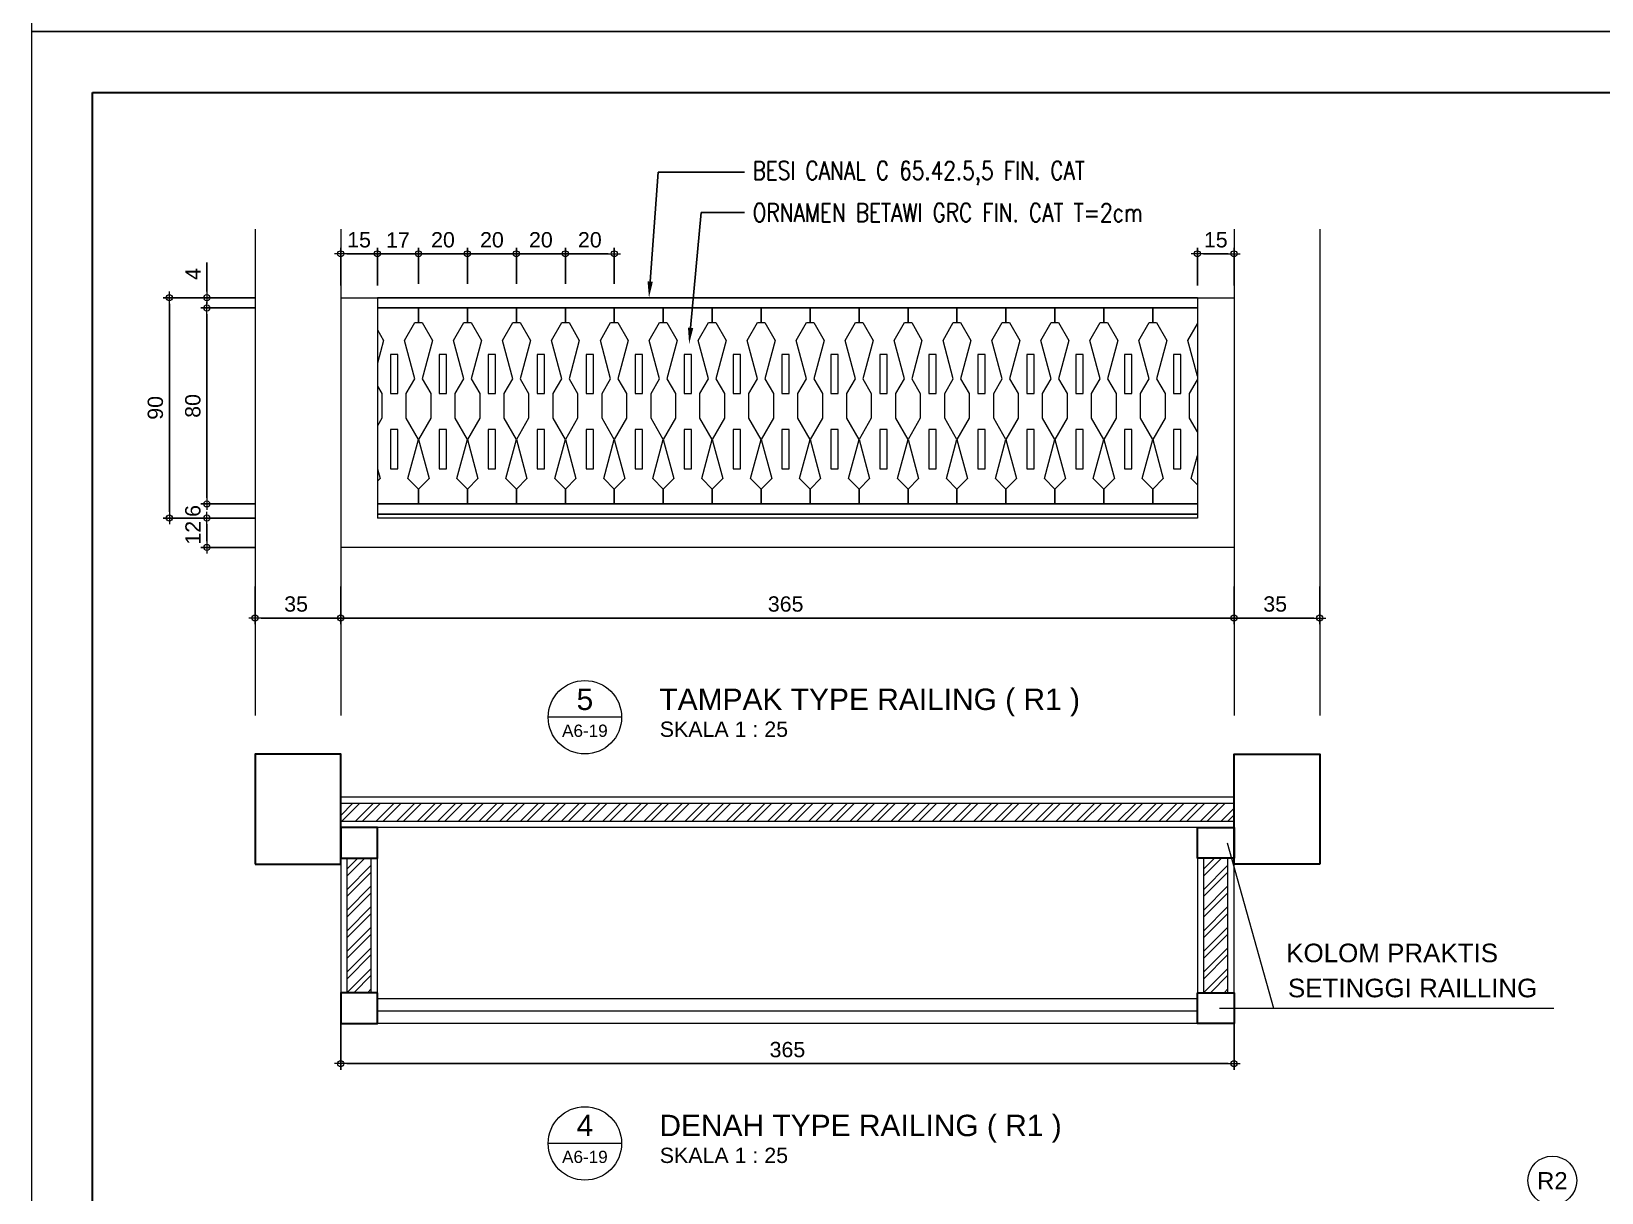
# Model space of a CAD drawing. Header units: millimetres. Extents: x -11 to 1625, y -267 to 180.
# Drawn here: x 911.21 to 936.87, y -230.97 to -212 of the extents above; entities that cross this region are included whole.
import ezdxf
from ezdxf import colors
from ezdxf.entities.mleader import LeaderData, LeaderLine
from ezdxf.enums import TextEntityAlignment as Align
from ezdxf.math import Vec2, Vec3

# ---------------------------------------------------------------- set-up
doc = ezdxf.new("R2010")
doc.units = ezdxf.units.MM
for name, color, linetype, lineweight in [('ars', 11, 'Continuous', 5), ('ARS DIN', 31, 'Continuous', 5), ('dinding', 5, 'Continuous', 15), ('GRS KOP', 1, 'Continuous', 35), ('KOLOM', 1, 'Continuous', 30), ('kop', 7, 'Continuous', 20), ('lan', 7, 'Continuous', 15), ('not', 7, 'Continuous', 20), ('PARTISI', 190, 'Continuous', 9), ('tem', 5, 'Continuous', 20), ('TEXT KETERANGAN', 7, 'Continuous', 9), ('u', 6, 'Continuous', 20)]:
    doc.layers.add(name, color=color, linetype=linetype, lineweight=lineweight)
doc.layers.add('BESI', color=10, linetype='Continuous')
doc.styles.add('ATTR', font='romans.shx', dxfattribs={"width": 0.8, "height": 1.735066})
doc.styles.add('BARU', font='complex.shx')
doc.styles.add('S', font='SIMPLEX', dxfattribs={"width": 1.1})
doc.styles.get("Standard").update_dxf_attribs({"font": 'ARIALUNI.TTF'})
doc.dimstyles.new('SK-25', dxfattribs={"dimtxt": 0.25, "dimasz": 0.1, "dimexe": 0.1, "dimexo": 0, "dimgap": 0.1, "dimtad": 1, "dimdec": 0, "dimlfac": 25, "dimzin": 12, "dimdsep": 46, "dimtxsty": 'Standard', "dimblk": 'BULAT', "dimcen": 0.1, "dimclrd": 256, "dimadec": 0, "dimazin": 3, "dimtfac": 1, "dimtdec": 0, "dimtofl": 0, "dimtmove": 0, "dimatfit": 3, "dimldrblk": 'BULAT', "dimfxl": 0, "dimtolj": 1, "dimtzin": 0, "dimarcsym": 0})

# ---------------------------------------------------------------- blocks, each defined once
blk = doc.blocks.new('kop')
at = {"layer": 'GRS KOP'}
blk.add_lwpolyline([(1, 54), (83, 54), (83, 1), (1, 1)], close=True, dxfattribs=at)
at = {"layer": 'kop', "color": 7}
for p, q in [((84, 55), (0, 55)), ((0, 55), (0, 0)), ((0, 0), (84, 0))]:
    blk.add_line(p, q, dxfattribs=at)
at = {"layer": 'kop', "style": 'BARU', "flags": 4}
for p, height in [((73.8, 5.4), 0.35), ((80.303, 5.382), 0.25), ((73.8, 4.9), 0.35), ((80.303, 4.882), 0.25), ((73.8, 4.4), 0.35), ((80.303, 4.382), 0.25)]:
    blk.add_attdef('-', p, '', height=height, dxfattribs=at)
at = {"layer": 'kop', "flags": 4}
for tag, p in [('AR-00', (78.057, 2.648)), ('00', (81.238, 2.647))]:
    blk.add_attdef(tag, text='', height=0.35, dxfattribs=at).set_placement(p, align=Align.MIDDLE)
blk = doc.blocks.new('NAV')
blk.add_circle((0, -0.4), 0.4)
at = {"style": 'S', "width": 0.75, "flags": 4}
blk.add_attdef('AV', text='', height=0.3, dxfattribs=at).set_placement((0, -0.4), align=Align.MIDDLE)
blk = doc.blocks.new('Ndtpd')
blk.add_line((0.747, 0), (-0.747, 0))
blk.add_circle((0, 0), 0.747)
at = {"flags": 4}
for tag, height, p in [('NO', 0.5, (0, 0.148)), ('NOLBR', 0.3, (0, -0.398))]:
    blk.add_attdef(tag, text='', height=height, dxfattribs=at).set_placement(p, align=Align.CENTER)
for tag, p, height in [('NDTPD', (1.516, 0.148), 0.5), ('SKALA', (1.523, -0.398), 0.3)]:
    blk.add_attdef(tag, p, '', height=height, dxfattribs=at)
blk = doc.blocks.new('BULAT')
for p, q in [((-1, 0), (1, 0)), ((0, -1), (0, 1))]:
    blk.add_line(p, q)
blk.add_circle((0, 0), 0.5)
blk = doc.blocks.new('*D3097')
at = {"layer": 'Defpoints', "color": 0, "ltscale": 0.15}
for p in [(916.269, -221.069), (930.869, -221.069), (930.869, -221.585)]:
    blk.add_point(p, dxfattribs=at)
at = {"layer": 'u', "color": 0, "lineweight": -2, "ltscale": 0.15}
for p, q in [((916.269, -221.069), (916.269, -221.685)), ((930.869, -221.069), (930.869, -221.685))]:
    blk.add_line(p, q, dxfattribs=at)
at = {"layer": 'u', "lineweight": -2, "ltscale": 0.15}
blk.add_line((916.369, -221.585), (930.769, -221.585), dxfattribs=at)
at = {"layer": 'u', "lineweight": -2, "ltscale": 0.15, "xscale": 0.1, "yscale": 0.1, "zscale": 0.1, "rotation": 180}
blk.add_blockref('BULAT', (916.269, -221.585), dxfattribs=at)
at = {"layer": 'u', "lineweight": -2, "ltscale": 0.15, "xscale": 0.1, "yscale": 0.1, "zscale": 0.1}
blk.add_blockref('BULAT', (930.869, -221.585), dxfattribs=at)
at = {"layer": 'u', "color": 0, "ltscale": 0.15, "insert": (923.54, -221.357), "char_height": 0.25, "attachment_point": 5}
blk.add_mtext('\\A1;365', dxfattribs=at)
blk = doc.blocks.new('*D3098')
at = {"layer": 'Defpoints', "color": 0, "ltscale": 0.15}
for p in [(930.869, -221.069), (932.269, -221.069), (930.869, -221.585)]:
    blk.add_point(p, dxfattribs=at)
at = {"layer": 'u', "color": 0, "lineweight": -2, "ltscale": 0.15}
for p, q in [((930.869, -221.069), (930.869, -221.685)), ((932.269, -221.069), (932.269, -221.685))]:
    blk.add_line(p, q, dxfattribs=at)
at = {"layer": 'u', "lineweight": -2, "ltscale": 0.15}
blk.add_line((932.169, -221.585), (930.969, -221.585), dxfattribs=at)
at = {"layer": 'u', "lineweight": -2, "ltscale": 0.15, "xscale": 0.1, "yscale": 0.1, "zscale": 0.1, "rotation": 180}
blk.add_blockref('BULAT', (930.869, -221.585), dxfattribs=at)
at = {"layer": 'u', "lineweight": -2, "ltscale": 0.15, "xscale": 0.1, "yscale": 0.1, "zscale": 0.1}
blk.add_blockref('BULAT', (932.269, -221.585), dxfattribs=at)
at = {"layer": 'u', "color": 0, "ltscale": 0.15, "insert": (931.54, -221.357), "char_height": 0.25, "attachment_point": 5}
blk.add_mtext('\\A1;35', dxfattribs=at)
blk = doc.blocks.new('*D3099')
at = {"layer": 'Defpoints', "color": 0, "ltscale": 0.15}
for p in [(914.869, -221.069), (916.269, -221.069), (914.869, -221.585)]:
    blk.add_point(p, dxfattribs=at)
at = {"layer": 'u', "color": 0, "lineweight": -2, "ltscale": 0.15}
for p, q in [((914.869, -221.069), (914.869, -221.685)), ((916.269, -221.069), (916.269, -221.685))]:
    blk.add_line(p, q, dxfattribs=at)
at = {"layer": 'u', "lineweight": -2, "ltscale": 0.15}
blk.add_line((916.169, -221.585), (914.969, -221.585), dxfattribs=at)
at = {"layer": 'u', "lineweight": -2, "ltscale": 0.15, "xscale": 0.1, "yscale": 0.1, "zscale": 0.1, "rotation": 180}
blk.add_blockref('BULAT', (914.869, -221.585), dxfattribs=at)
at = {"layer": 'u', "lineweight": -2, "ltscale": 0.15, "xscale": 0.1, "yscale": 0.1, "zscale": 0.1}
blk.add_blockref('BULAT', (916.269, -221.585), dxfattribs=at)
at = {"layer": 'u', "color": 0, "ltscale": 0.15, "insert": (915.54, -221.357), "char_height": 0.25, "attachment_point": 5}
blk.add_mtext('\\A1;35', dxfattribs=at)
blk = doc.blocks.new('*D3100')
at = {"layer": 'Defpoints', "color": 0, "ltscale": 0.15}
for p in [(930.269, -215.634), (930.269, -216.151), (930.869, -216.151)]:
    blk.add_point(p, dxfattribs=at)
at = {"layer": 'u', "color": 0, "lineweight": -2, "ltscale": 0.15}
for p, q in [((930.269, -216.151), (930.269, -215.534)), ((930.869, -216.151), (930.869, -215.534))]:
    blk.add_line(p, q, dxfattribs=at)
at = {"layer": 'u', "lineweight": -2, "ltscale": 0.15}
blk.add_line((930.769, -215.634), (930.369, -215.634), dxfattribs=at)
at = {"layer": 'u', "lineweight": -2, "ltscale": 0.15, "xscale": 0.1, "yscale": 0.1, "zscale": 0.1, "rotation": 180}
blk.add_blockref('BULAT', (930.269, -215.634), dxfattribs=at)
at = {"layer": 'u', "lineweight": -2, "ltscale": 0.15, "xscale": 0.1, "yscale": 0.1, "zscale": 0.1}
blk.add_blockref('BULAT', (930.869, -215.634), dxfattribs=at)
at = {"layer": 'u', "color": 0, "ltscale": 0.15, "insert": (930.569, -215.406), "char_height": 0.25, "attachment_point": 5}
blk.add_mtext('\\A1;15', dxfattribs=at)
blk = doc.blocks.new('*D3101')
at = {"layer": 'Defpoints', "color": 0, "ltscale": 0.15}
for p in [(916.269, -215.634), (916.269, -216.151), (916.869, -216.151)]:
    blk.add_point(p, dxfattribs=at)
at = {"layer": 'u', "color": 0, "lineweight": -2, "ltscale": 0.15}
for p, q in [((916.269, -216.151), (916.269, -215.534)), ((916.869, -216.151), (916.869, -215.534))]:
    blk.add_line(p, q, dxfattribs=at)
at = {"layer": 'u', "lineweight": -2, "ltscale": 0.15}
blk.add_line((916.769, -215.634), (916.369, -215.634), dxfattribs=at)
at = {"layer": 'u', "lineweight": -2, "ltscale": 0.15, "xscale": 0.1, "yscale": 0.1, "zscale": 0.1, "rotation": 180}
blk.add_blockref('BULAT', (916.269, -215.634), dxfattribs=at)
at = {"layer": 'u', "lineweight": -2, "ltscale": 0.15, "xscale": 0.1, "yscale": 0.1, "zscale": 0.1}
blk.add_blockref('BULAT', (916.869, -215.634), dxfattribs=at)
at = {"layer": 'u', "color": 0, "ltscale": 0.15, "insert": (916.569, -215.406), "char_height": 0.25, "attachment_point": 5}
blk.add_mtext('\\A1;15', dxfattribs=at)
blk = doc.blocks.new('*D3104')
at = {"layer": 'Defpoints', "color": 0, "ltscale": 0.15}
for p in [(917.54, -215.634), (916.869, -216.126), (917.54, -216.126)]:
    blk.add_point(p, dxfattribs=at)
at = {"layer": 'u', "color": 0, "lineweight": -2, "ltscale": 0.15}
for p, q in [((916.869, -216.126), (916.869, -215.534)), ((917.54, -216.126), (917.54, -215.534))]:
    blk.add_line(p, q, dxfattribs=at)
at = {"layer": 'u', "lineweight": -2, "ltscale": 0.15}
blk.add_line((916.969, -215.634), (917.44, -215.634), dxfattribs=at)
at = {"layer": 'u', "lineweight": -2, "ltscale": 0.15, "xscale": 0.1, "yscale": 0.1, "zscale": 0.1, "rotation": 180}
blk.add_blockref('BULAT', (916.869, -215.634), dxfattribs=at)
at = {"layer": 'u', "lineweight": -2, "ltscale": 0.15, "xscale": 0.1, "yscale": 0.1, "zscale": 0.1}
blk.add_blockref('BULAT', (917.54, -215.634), dxfattribs=at)
at = {"layer": 'u', "color": 0, "ltscale": 0.15, "insert": (917.204, -215.408), "char_height": 0.25, "attachment_point": 5}
blk.add_mtext('\\A1;17', dxfattribs=at)
blk = doc.blocks.new('*D3079')
at = {"layer": 'Defpoints', "color": 0, "ltscale": 0.15}
for p in [(914.869, -216.519), (914.081, -219.719), (914.869, -219.719)]:
    blk.add_point(p, dxfattribs=at)
at = {"layer": 'u', "color": 0, "lineweight": -2, "ltscale": 0.15}
for p, q in [((914.869, -216.519), (913.981, -216.519)), ((914.869, -219.719), (913.981, -219.719))]:
    blk.add_line(p, q, dxfattribs=at)
at = {"layer": 'u', "lineweight": -2, "ltscale": 0.15}
blk.add_line((914.081, -216.619), (914.081, -219.619), dxfattribs=at)
at = {"layer": 'u', "lineweight": -2, "ltscale": 0.15, "xscale": 0.1, "yscale": 0.1, "zscale": 0.1}
for p, rotation in [((914.081, -216.519), 90), ((914.081, -219.719), 270)]:
    blk.add_blockref('BULAT', p, dxfattribs=dict(at, rotation=rotation))
at = {"layer": 'u', "color": 0, "ltscale": 0.15, "insert": (913.853, -218.119), "char_height": 0.25, "attachment_point": 5, "rotation": 90}
blk.add_mtext('\\A1;80', dxfattribs=at)
blk = doc.blocks.new('*D3080')
at = {"layer": 'Defpoints', "color": 0, "ltscale": 0.15}
for p in [(914.869, -219.951), (914.081, -220.431), (914.869, -220.431)]:
    blk.add_point(p, dxfattribs=at)
at = {"layer": 'u', "color": 0, "lineweight": -2, "ltscale": 0.15}
for p, q in [((914.869, -219.951), (913.981, -219.951)), ((914.869, -220.431), (913.981, -220.431))]:
    blk.add_line(p, q, dxfattribs=at)
at = {"layer": 'u', "lineweight": -2, "ltscale": 0.15}
blk.add_line((914.081, -220.051), (914.081, -220.331), dxfattribs=at)
at = {"layer": 'u', "lineweight": -2, "ltscale": 0.15, "xscale": 0.1, "yscale": 0.1, "zscale": 0.1}
for p, rotation in [((914.081, -219.951), 90), ((914.081, -220.431), 270)]:
    blk.add_blockref('BULAT', p, dxfattribs=dict(at, rotation=rotation))
at = {"layer": 'u', "color": 0, "ltscale": 0.15, "insert": (913.855, -220.191), "char_height": 0.25, "attachment_point": 5, "rotation": 90}
blk.add_mtext('\\A1;12', dxfattribs=at)
blk = doc.blocks.new('*D3081')
at = {"layer": 'Defpoints', "color": 0, "ltscale": 0.15}
for p in [(914.081, -216.351), (914.869, -216.351), (914.869, -216.519)]:
    blk.add_point(p, dxfattribs=at)
at = {"layer": 'u', "lineweight": -2, "ltscale": 0.15}
for p, q in [((914.081, -216.251), (914.081, -215.778)), ((914.081, -216.619), (914.081, -216.719))]:
    blk.add_line(p, q, dxfattribs=at)
at = {"layer": 'u', "color": 0, "lineweight": -2, "ltscale": 0.15}
for p, q in [((914.869, -216.351), (913.981, -216.351)), ((914.869, -216.519), (913.981, -216.519))]:
    blk.add_line(p, q, dxfattribs=at)
at = {"layer": 'u', "lineweight": -2, "ltscale": 0.15, "xscale": 0.1, "yscale": 0.1, "zscale": 0.1}
for p, rotation in [((914.081, -216.351), 270), ((914.081, -216.519), 90)]:
    blk.add_blockref('BULAT', p, dxfattribs=dict(at, rotation=rotation))
at = {"layer": 'u', "color": 0, "ltscale": 0.15, "insert": (913.856, -215.964), "char_height": 0.25, "attachment_point": 5, "rotation": 90}
blk.add_mtext('\\A1;4', dxfattribs=at)
blk = doc.blocks.new('*D3082')
at = {"layer": 'Defpoints', "color": 0, "ltscale": 0.15}
for p in [(913.469, -216.351), (914.869, -216.351), (914.869, -219.951)]:
    blk.add_point(p, dxfattribs=at)
at = {"layer": 'u', "color": 0, "lineweight": -2, "ltscale": 0.15}
for p, q in [((914.869, -216.351), (913.369, -216.351)), ((914.869, -219.951), (913.369, -219.951))]:
    blk.add_line(p, q, dxfattribs=at)
at = {"layer": 'u', "lineweight": -2, "ltscale": 0.15}
blk.add_line((913.469, -219.851), (913.469, -216.451), dxfattribs=at)
at = {"layer": 'u', "lineweight": -2, "ltscale": 0.15, "xscale": 0.1, "yscale": 0.1, "zscale": 0.1}
for p, rotation in [((913.469, -216.351), 90), ((913.469, -219.951), 270)]:
    blk.add_blockref('BULAT', p, dxfattribs=dict(at, rotation=rotation))
at = {"layer": 'u', "color": 0, "ltscale": 0.15, "insert": (913.241, -218.151), "char_height": 0.25, "attachment_point": 5, "rotation": 90}
blk.add_mtext('\\A1;90', dxfattribs=at)
blk = doc.blocks.new('*D3164')
at = {"layer": 'Defpoints', "color": 0, "ltscale": 0.15}
for p in [(916.269, -228.209), (930.869, -228.209), (930.869, -228.864)]:
    blk.add_point(p, dxfattribs=at)
at = {"layer": 'u', "color": 0, "lineweight": -2, "ltscale": 0.15}
for p, q in [((916.269, -228.209), (916.269, -228.964)), ((930.869, -228.209), (930.869, -228.964))]:
    blk.add_line(p, q, dxfattribs=at)
at = {"layer": 'u', "lineweight": -2, "ltscale": 0.15}
blk.add_line((916.369, -228.864), (930.769, -228.864), dxfattribs=at)
at = {"layer": 'u', "lineweight": -2, "ltscale": 0.15, "xscale": 0.1, "yscale": 0.1, "zscale": 0.1, "rotation": 180}
blk.add_blockref('BULAT', (916.269, -228.864), dxfattribs=at)
at = {"layer": 'u', "lineweight": -2, "ltscale": 0.15, "xscale": 0.1, "yscale": 0.1, "zscale": 0.1}
blk.add_blockref('BULAT', (930.869, -228.864), dxfattribs=at)
at = {"layer": 'u', "color": 0, "ltscale": 0.15, "insert": (923.569, -228.637), "char_height": 0.25, "attachment_point": 5}
blk.add_mtext('\\A1;365', dxfattribs=at)
blk = doc.blocks.new('*D3303')
at = {"layer": 'Defpoints', "color": 0, "ltscale": 0.15}
for p in [(917.54, -215.634), (917.54, -216.126), (918.34, -216.126)]:
    blk.add_point(p, dxfattribs=at)
at = {"layer": 'u', "color": 0, "lineweight": -2, "ltscale": 0.15}
for p, q in [((917.54, -216.126), (917.54, -215.534)), ((918.34, -216.126), (918.34, -215.534))]:
    blk.add_line(p, q, dxfattribs=at)
at = {"layer": 'u', "lineweight": -2, "ltscale": 0.15}
blk.add_line((918.24, -215.634), (917.64, -215.634), dxfattribs=at)
at = {"layer": 'u', "lineweight": -2, "ltscale": 0.15, "xscale": 0.1, "yscale": 0.1, "zscale": 0.1, "rotation": 180}
blk.add_blockref('BULAT', (917.54, -215.634), dxfattribs=at)
at = {"layer": 'u', "lineweight": -2, "ltscale": 0.15, "xscale": 0.1, "yscale": 0.1, "zscale": 0.1}
blk.add_blockref('BULAT', (918.34, -215.634), dxfattribs=at)
at = {"layer": 'u', "color": 0, "ltscale": 0.15, "insert": (917.94, -215.406), "char_height": 0.25, "attachment_point": 5}
blk.add_mtext('\\A1;20', dxfattribs=at)
blk = doc.blocks.new('*D3304')
at = {"layer": 'Defpoints', "color": 0, "ltscale": 0.15}
for p in [(919.14, -215.634), (918.34, -216.126), (919.14, -216.126)]:
    blk.add_point(p, dxfattribs=at)
at = {"layer": 'u', "color": 0, "lineweight": -2, "ltscale": 0.15}
for p, q in [((918.34, -216.126), (918.34, -215.534)), ((919.14, -216.126), (919.14, -215.534))]:
    blk.add_line(p, q, dxfattribs=at)
at = {"layer": 'u', "lineweight": -2, "ltscale": 0.15}
blk.add_line((918.44, -215.634), (919.04, -215.634), dxfattribs=at)
at = {"layer": 'u', "lineweight": -2, "ltscale": 0.15, "xscale": 0.1, "yscale": 0.1, "zscale": 0.1, "rotation": 180}
blk.add_blockref('BULAT', (918.34, -215.634), dxfattribs=at)
at = {"layer": 'u', "lineweight": -2, "ltscale": 0.15, "xscale": 0.1, "yscale": 0.1, "zscale": 0.1}
blk.add_blockref('BULAT', (919.14, -215.634), dxfattribs=at)
at = {"layer": 'u', "color": 0, "ltscale": 0.15, "insert": (918.74, -215.406), "char_height": 0.25, "attachment_point": 5}
blk.add_mtext('\\A1;20', dxfattribs=at)
blk = doc.blocks.new('*D3305')
at = {"layer": 'Defpoints', "color": 0, "ltscale": 0.15}
for p in [(920.74, -215.634), (919.94, -216.126), (920.74, -216.126)]:
    blk.add_point(p, dxfattribs=at)
at = {"layer": 'u', "color": 0, "lineweight": -2, "ltscale": 0.15}
for p, q in [((919.94, -216.126), (919.94, -215.534)), ((920.74, -216.126), (920.74, -215.534))]:
    blk.add_line(p, q, dxfattribs=at)
at = {"layer": 'u', "lineweight": -2, "ltscale": 0.15}
blk.add_line((920.04, -215.634), (920.64, -215.634), dxfattribs=at)
at = {"layer": 'u', "lineweight": -2, "ltscale": 0.15, "xscale": 0.1, "yscale": 0.1, "zscale": 0.1, "rotation": 180}
blk.add_blockref('BULAT', (919.94, -215.634), dxfattribs=at)
at = {"layer": 'u', "lineweight": -2, "ltscale": 0.15, "xscale": 0.1, "yscale": 0.1, "zscale": 0.1}
blk.add_blockref('BULAT', (920.74, -215.634), dxfattribs=at)
at = {"layer": 'u', "color": 0, "ltscale": 0.15, "insert": (920.34, -215.406), "char_height": 0.25, "attachment_point": 5}
blk.add_mtext('\\A1;20', dxfattribs=at)
blk = doc.blocks.new('*D3306')
at = {"layer": 'Defpoints', "color": 0, "ltscale": 0.15}
for p in [(919.14, -215.634), (919.14, -216.126), (919.94, -216.126)]:
    blk.add_point(p, dxfattribs=at)
at = {"layer": 'u', "color": 0, "lineweight": -2, "ltscale": 0.15}
for p, q in [((919.14, -216.126), (919.14, -215.534)), ((919.94, -216.126), (919.94, -215.534))]:
    blk.add_line(p, q, dxfattribs=at)
at = {"layer": 'u', "lineweight": -2, "ltscale": 0.15}
blk.add_line((919.84, -215.634), (919.24, -215.634), dxfattribs=at)
at = {"layer": 'u', "lineweight": -2, "ltscale": 0.15, "xscale": 0.1, "yscale": 0.1, "zscale": 0.1, "rotation": 180}
blk.add_blockref('BULAT', (919.14, -215.634), dxfattribs=at)
at = {"layer": 'u', "lineweight": -2, "ltscale": 0.15, "xscale": 0.1, "yscale": 0.1, "zscale": 0.1}
blk.add_blockref('BULAT', (919.94, -215.634), dxfattribs=at)
at = {"layer": 'u', "color": 0, "ltscale": 0.15, "insert": (919.54, -215.406), "char_height": 0.25, "attachment_point": 5}
blk.add_mtext('\\A1;20', dxfattribs=at)
blk = doc.blocks.new('*D3307')
at = {"layer": 'Defpoints', "color": 0, "ltscale": 0.15}
for p in [(914.496, -219.719), (914.081, -219.951), (914.496, -219.951)]:
    blk.add_point(p, dxfattribs=at)
at = {"layer": 'u', "lineweight": -2, "ltscale": 0.15}
for p, q in [((914.081, -219.619), (914.081, -219.519)), ((914.081, -220.051), (914.081, -220.151))]:
    blk.add_line(p, q, dxfattribs=at)
at = {"layer": 'u', "color": 0, "lineweight": -2, "ltscale": 0.15}
for p, q in [((914.496, -219.719), (913.981, -219.719)), ((914.496, -219.951), (913.981, -219.951))]:
    blk.add_line(p, q, dxfattribs=at)
at = {"layer": 'u', "lineweight": -2, "ltscale": 0.15, "xscale": 0.1, "yscale": 0.1, "zscale": 0.1}
for p, rotation in [((914.081, -219.719), 270), ((914.081, -219.951), 90)]:
    blk.add_blockref('BULAT', p, dxfattribs=dict(at, rotation=rotation))
at = {"layer": 'u', "color": 0, "ltscale": 0.15, "insert": (913.853, -219.835), "char_height": 0.25, "attachment_point": 5, "rotation": 90}
blk.add_mtext('\\A1;6', dxfattribs=at)

msp = doc.modelspace()

# ---------------------------------------------------------------- hatches: boundary and pattern name
at = {"layer": 'ars'}
h = msp.add_hatch(dxfattribs=at)
h.set_pattern_fill('ANSI32', color=256, scale=0.025, style=0)
h.set_pattern_definition([(45, (916.16882, -224.90861), (-0.1683798, 0.1683798), []), (45, (916.28107, -224.90861), (-0.1683798, 0.1683798), [])])
h.paths.add_polyline_path([(916.2688208, -224.6086135), (930.8688208, -224.6086135), (930.8688208, -224.9086135), (916.2688208, -224.9086135)])
h = msp.add_hatch(dxfattribs=at)
h.set_pattern_fill('ANSI32', color=256, scale=0.025, style=0)
h.set_pattern_definition([(45, (916.36882, -227.70861), (-0.16838, 0.16838), []), (45, (916.48107, -227.70861), (-0.16838, 0.16838), [])])
h.paths.add_polyline_path([(916.7688208, -225.5086135), (916.3688208, -225.5086135), (916.3688208, -227.7086135), (916.7688208, -227.7086135)])
h = msp.add_hatch(dxfattribs=at)
h.set_pattern_fill('ANSI32', color=256, scale=0.025, style=0)
h.set_pattern_definition([(45, (930.36882, -227.70861), (-0.16838, 0.16838), []), (45, (930.48107, -227.70861), (-0.16838, 0.16838), [])])
h.paths.add_polyline_path([(930.7688208, -225.5086135), (930.3688208, -225.5086135), (930.3688208, -227.7086135), (930.7688208, -227.7086135)])

# ---------------------------------------------------------------- linework, layer by layer
for points in [[(916.8688208, -219.7185748), (917.5398857, -219.7185748), (917.5398857, -219.4785748), (917.367954, -219.3066431), (917.5398857, -218.664985), (917.3398857, -218.3185748), (917.3398857, -217.9185748), (917.4798857, -217.6760877), (917.3119692, -217.0494148), (917.4798857, -216.7585748), (917.5398857, -216.7585748), (917.5398857, -216.5185748), (916.8688208, -216.5185748)], [(930.2688208, -216.5185748), (929.5398857, -216.5185748), (929.5398857, -216.7585748), (929.5998857, -216.7585748), (929.7678023, -217.0494148), (929.5998857, -217.6760877), (929.7398857, -217.9185748), (929.7398857, -218.3185748), (929.5398857, -218.664985), (929.7118175, -219.3066431), (929.5398857, -219.4785748), (929.5398857, -219.7185748), (930.2688208, -219.7185748)], [(930.2688208, -217.6347927), (930.1119692, -217.0494148), (930.2688208, -216.7777399)], [(916.8688208, -216.8779738), (916.9678023, -217.0494148), (916.8688208, -217.4188186)], [(916.8688208, -217.7954867), (916.9398857, -217.9185748), (916.9398857, -218.3185748), (916.8688208, -218.4416629)], [(930.2688208, -218.5418969), (930.1398857, -218.3185748), (930.1398857, -217.9185748), (930.2688208, -217.6952528)], [(930.2688208, -219.4075099), (930.167954, -219.3066431), (930.2688208, -218.930203)], [(916.8688208, -219.1461771), (916.9118175, -219.3066431), (916.8688208, -219.3496398)], [(930.2688208, -227.8086135), (916.8688208, -227.8086135)], [(930.2688208, -228.0086135), (916.8688208, -228.0086135)]]:
    msp.add_lwpolyline(points, dxfattribs=at)
for points in [[(918.3398857, -216.5185748), (917.5398857, -216.5185748), (917.5398857, -216.7585748), (917.5998857, -216.7585748), (917.7678023, -217.0494148), (917.5998857, -217.6760877), (917.7398857, -217.9185748), (917.7398857, -218.3185748), (917.5398857, -218.664985), (917.7118175, -219.3066431), (917.5398857, -219.4785748), (917.5398857, -219.7185748), (918.3398857, -219.7185748), (918.3398857, -219.4785748), (918.167954, -219.3066431), (918.3398857, -218.664985), (918.1398857, -218.3185748), (918.1398857, -217.9185748), (918.2798857, -217.6760877), (918.1119692, -217.0494148), (918.2798857, -216.7585748), (918.3398857, -216.7585748)], [(919.1398857, -216.5185748), (918.3398857, -216.5185748), (918.3398857, -216.7585748), (918.3998857, -216.7585748), (918.5678023, -217.0494148), (918.3998857, -217.6760877), (918.5398857, -217.9185748), (918.5398857, -218.3185748), (918.3398857, -218.664985), (918.5118175, -219.3066431), (918.3398857, -219.4785748), (918.3398857, -219.7185748), (919.1398857, -219.7185748), (919.1398857, -219.4785748), (918.967954, -219.3066431), (919.1398857, -218.664985), (918.9398857, -218.3185748), (918.9398857, -217.9185748), (919.0798857, -217.6760877), (918.9119692, -217.0494148), (919.0798857, -216.7585748), (919.1398857, -216.7585748)], [(919.9398857, -216.5185748), (919.1398857, -216.5185748), (919.1398857, -216.7585748), (919.1998857, -216.7585748), (919.3678023, -217.0494148), (919.1998857, -217.6760877), (919.3398857, -217.9185748), (919.3398857, -218.3185748), (919.1398857, -218.664985), (919.3118175, -219.3066431), (919.1398857, -219.4785748), (919.1398857, -219.7185748), (919.9398857, -219.7185748), (919.9398857, -219.4785748), (919.767954, -219.3066431), (919.9398857, -218.664985), (919.7398857, -218.3185748), (919.7398857, -217.9185748), (919.8798857, -217.6760877), (919.7119692, -217.0494148), (919.8798857, -216.7585748), (919.9398857, -216.7585748)], [(920.7398857, -216.5185748), (919.9398857, -216.5185748), (919.9398857, -216.7585748), (919.9998857, -216.7585748), (920.1678023, -217.0494148), (919.9998857, -217.6760877), (920.1398857, -217.9185748), (920.1398857, -218.3185748), (919.9398857, -218.664985), (920.1118175, -219.3066431), (919.9398857, -219.4785748), (919.9398857, -219.7185748), (920.7398857, -219.7185748), (920.7398857, -219.4785748), (920.567954, -219.3066431), (920.7398857, -218.664985), (920.5398857, -218.3185748), (920.5398857, -217.9185748), (920.6798857, -217.6760877), (920.5119692, -217.0494148), (920.6798857, -216.7585748), (920.7398857, -216.7585748)], [(921.5398857, -216.5185748), (920.7398857, -216.5185748), (920.7398857, -216.7585748), (920.7998857, -216.7585748), (920.9678023, -217.0494148), (920.7998857, -217.6760877), (920.9398857, -217.9185748), (920.9398857, -218.3185748), (920.7398857, -218.664985), (920.9118175, -219.3066431), (920.7398857, -219.4785748), (920.7398857, -219.7185748), (921.5398857, -219.7185748), (921.5398857, -219.4785748), (921.367954, -219.3066431), (921.5398857, -218.664985), (921.3398857, -218.3185748), (921.3398857, -217.9185748), (921.4798857, -217.6760877), (921.3119692, -217.0494148), (921.4798857, -216.7585748), (921.5398857, -216.7585748)], [(922.3398857, -216.5185748), (921.5398857, -216.5185748), (921.5398857, -216.7585748), (921.5998857, -216.7585748), (921.7678023, -217.0494148), (921.5998857, -217.6760877), (921.7398857, -217.9185748), (921.7398857, -218.3185748), (921.5398857, -218.664985), (921.7118175, -219.3066431), (921.5398857, -219.4785748), (921.5398857, -219.7185748), (922.3398857, -219.7185748), (922.3398857, -219.4785748), (922.167954, -219.3066431), (922.3398857, -218.664985), (922.1398857, -218.3185748), (922.1398857, -217.9185748), (922.2798857, -217.6760877), (922.1119692, -217.0494148), (922.2798857, -216.7585748), (922.3398857, -216.7585748)], [(923.1398857, -216.5185748), (922.3398857, -216.5185748), (922.3398857, -216.7585748), (922.3998857, -216.7585748), (922.5678023, -217.0494148), (922.3998857, -217.6760877), (922.5398857, -217.9185748), (922.5398857, -218.3185748), (922.3398857, -218.664985), (922.5118175, -219.3066431), (922.3398857, -219.4785748), (922.3398857, -219.7185748), (923.1398857, -219.7185748), (923.1398857, -219.4785748), (922.967954, -219.3066431), (923.1398857, -218.664985), (922.9398857, -218.3185748), (922.9398857, -217.9185748), (923.0798857, -217.6760877), (922.9119692, -217.0494148), (923.0798857, -216.7585748), (923.1398857, -216.7585748)], [(923.9398857, -216.5185748), (923.1398857, -216.5185748), (923.1398857, -216.7585748), (923.1998857, -216.7585748), (923.3678023, -217.0494148), (923.1998857, -217.6760877), (923.3398857, -217.9185748), (923.3398857, -218.3185748), (923.1398857, -218.664985), (923.3118175, -219.3066431), (923.1398857, -219.4785748), (923.1398857, -219.7185748), (923.9398857, -219.7185748), (923.9398857, -219.4785748), (923.767954, -219.3066431), (923.9398857, -218.664985), (923.7398857, -218.3185748), (923.7398857, -217.9185748), (923.8798857, -217.6760877), (923.7119692, -217.0494148), (923.8798857, -216.7585748), (923.9398857, -216.7585748)], [(924.7398857, -216.5185748), (923.9398857, -216.5185748), (923.9398857, -216.7585748), (923.9998857, -216.7585748), (924.1678023, -217.0494148), (923.9998857, -217.6760877), (924.1398857, -217.9185748), (924.1398857, -218.3185748), (923.9398857, -218.664985), (924.1118175, -219.3066431), (923.9398857, -219.4785748), (923.9398857, -219.7185748), (924.7398857, -219.7185748), (924.7398857, -219.4785748), (924.567954, -219.3066431), (924.7398857, -218.664985), (924.5398857, -218.3185748), (924.5398857, -217.9185748), (924.6798857, -217.6760877), (924.5119692, -217.0494148), (924.6798857, -216.7585748), (924.7398857, -216.7585748)], [(925.5398857, -216.5185748), (924.7398857, -216.5185748), (924.7398857, -216.7585748), (924.7998857, -216.7585748), (924.9678023, -217.0494148), (924.7998857, -217.6760877), (924.9398857, -217.9185748), (924.9398857, -218.3185748), (924.7398857, -218.664985), (924.9118175, -219.3066431), (924.7398857, -219.4785748), (924.7398857, -219.7185748), (925.5398857, -219.7185748), (925.5398857, -219.4785748), (925.367954, -219.3066431), (925.5398857, -218.664985), (925.3398857, -218.3185748), (925.3398857, -217.9185748), (925.4798857, -217.6760877), (925.3119692, -217.0494148), (925.4798857, -216.7585748), (925.5398857, -216.7585748)], [(926.3398857, -216.5185748), (925.5398857, -216.5185748), (925.5398857, -216.7585748), (925.5998857, -216.7585748), (925.7678023, -217.0494148), (925.5998857, -217.6760877), (925.7398857, -217.9185748), (925.7398857, -218.3185748), (925.5398857, -218.664985), (925.7118175, -219.3066431), (925.5398857, -219.4785748), (925.5398857, -219.7185748), (926.3398857, -219.7185748), (926.3398857, -219.4785748), (926.167954, -219.3066431), (926.3398857, -218.664985), (926.1398857, -218.3185748), (926.1398857, -217.9185748), (926.2798857, -217.6760877), (926.1119692, -217.0494148), (926.2798857, -216.7585748), (926.3398857, -216.7585748)], [(927.1398857, -216.5185748), (926.3398857, -216.5185748), (926.3398857, -216.7585748), (926.3998857, -216.7585748), (926.5678023, -217.0494148), (926.3998857, -217.6760877), (926.5398857, -217.9185748), (926.5398857, -218.3185748), (926.3398857, -218.664985), (926.5118175, -219.3066431), (926.3398857, -219.4785748), (926.3398857, -219.7185748), (927.1398857, -219.7185748), (927.1398857, -219.4785748), (926.967954, -219.3066431), (927.1398857, -218.664985), (926.9398857, -218.3185748), (926.9398857, -217.9185748), (927.0798857, -217.6760877), (926.9119692, -217.0494148), (927.0798857, -216.7585748), (927.1398857, -216.7585748)], [(927.9398857, -216.5185748), (927.1398857, -216.5185748), (927.1398857, -216.7585748), (927.1998857, -216.7585748), (927.3678023, -217.0494148), (927.1998857, -217.6760877), (927.3398857, -217.9185748), (927.3398857, -218.3185748), (927.1398857, -218.664985), (927.3118175, -219.3066431), (927.1398857, -219.4785748), (927.1398857, -219.7185748), (927.9398857, -219.7185748), (927.9398857, -219.4785748), (927.767954, -219.3066431), (927.9398857, -218.664985), (927.7398857, -218.3185748), (927.7398857, -217.9185748), (927.8798857, -217.6760877), (927.7119692, -217.0494148), (927.8798857, -216.7585748), (927.9398857, -216.7585748)], [(928.7398857, -216.5185748), (927.9398857, -216.5185748), (927.9398857, -216.7585748), (927.9998857, -216.7585748), (928.1678023, -217.0494148), (927.9998857, -217.6760877), (928.1398857, -217.9185748), (928.1398857, -218.3185748), (927.9398857, -218.664985), (928.1118175, -219.3066431), (927.9398857, -219.4785748), (927.9398857, -219.7185748), (928.7398857, -219.7185748), (928.7398857, -219.4785748), (928.567954, -219.3066431), (928.7398857, -218.664985), (928.5398857, -218.3185748), (928.5398857, -217.9185748), (928.6798857, -217.6760877), (928.5119692, -217.0494148), (928.6798857, -216.7585748), (928.7398857, -216.7585748)], [(929.5398857, -216.5185748), (928.7398857, -216.5185748), (928.7398857, -216.7585748), (928.7998857, -216.7585748), (928.9678023, -217.0494148), (928.7998857, -217.6760877), (928.9398857, -217.9185748), (928.9398857, -218.3185748), (928.7398857, -218.664985), (928.9118175, -219.3066431), (928.7398857, -219.4785748), (928.7398857, -219.7185748), (929.5398857, -219.7185748), (929.5398857, -219.4785748), (929.367954, -219.3066431), (929.5398857, -218.664985), (929.3398857, -218.3185748), (929.3398857, -217.9185748), (929.4798857, -217.6760877), (929.3119692, -217.0494148), (929.4798857, -216.7585748), (929.5398857, -216.7585748)], [(917.0798857, -217.9185748), (917.1998857, -217.9185748), (917.1998857, -217.2785748), (917.0798857, -217.2785748)], [(917.8798857, -217.9185748), (917.9998857, -217.9185748), (917.9998857, -217.2785748), (917.8798857, -217.2785748)], [(918.6798857, -217.9185748), (918.7998857, -217.9185748), (918.7998857, -217.2785748), (918.6798857, -217.2785748)], [(919.4798857, -217.9185748), (919.5998857, -217.9185748), (919.5998857, -217.2785748), (919.4798857, -217.2785748)], [(920.2798857, -217.9185748), (920.3998857, -217.9185748), (920.3998857, -217.2785748), (920.2798857, -217.2785748)], [(921.0798857, -217.9185748), (921.1998857, -217.9185748), (921.1998857, -217.2785748), (921.0798857, -217.2785748)], [(921.8798857, -217.9185748), (921.9998857, -217.9185748), (921.9998857, -217.2785748), (921.8798857, -217.2785748)], [(922.6798857, -217.9185748), (922.7998857, -217.9185748), (922.7998857, -217.2785748), (922.6798857, -217.2785748)], [(923.4798857, -217.9185748), (923.5998857, -217.9185748), (923.5998857, -217.2785748), (923.4798857, -217.2785748)], [(924.2798857, -217.9185748), (924.3998857, -217.9185748), (924.3998857, -217.2785748), (924.2798857, -217.2785748)], [(925.0798857, -217.9185748), (925.1998857, -217.9185748), (925.1998857, -217.2785748), (925.0798857, -217.2785748)], [(925.8798857, -217.9185748), (925.9998857, -217.9185748), (925.9998857, -217.2785748), (925.8798857, -217.2785748)], [(926.6798857, -217.9185748), (926.7998857, -217.9185748), (926.7998857, -217.2785748), (926.6798857, -217.2785748)], [(927.4798857, -217.9185748), (927.5998857, -217.9185748), (927.5998857, -217.2785748), (927.4798857, -217.2785748)], [(928.2798857, -217.9185748), (928.3998857, -217.9185748), (928.3998857, -217.2785748), (928.2798857, -217.2785748)], [(929.0798857, -217.9185748), (929.1998857, -217.9185748), (929.1998857, -217.2785748), (929.0798857, -217.2785748)], [(929.8798857, -217.9185748), (929.9998857, -217.9185748), (929.9998857, -217.2785748), (929.8798857, -217.2785748)], [(917.0798857, -219.1466431), (917.1998857, -219.1466431), (917.1998857, -218.5066431), (917.0798857, -218.5066431)], [(917.8798857, -219.1466431), (917.9998857, -219.1466431), (917.9998857, -218.5066431), (917.8798857, -218.5066431)], [(918.6798857, -219.1466431), (918.7998857, -219.1466431), (918.7998857, -218.5066431), (918.6798857, -218.5066431)], [(919.4798857, -219.1466431), (919.5998857, -219.1466431), (919.5998857, -218.5066431), (919.4798857, -218.5066431)], [(920.2798857, -219.1466431), (920.3998857, -219.1466431), (920.3998857, -218.5066431), (920.2798857, -218.5066431)], [(921.0798857, -219.1466431), (921.1998857, -219.1466431), (921.1998857, -218.5066431), (921.0798857, -218.5066431)], [(921.8798857, -219.1466431), (921.9998857, -219.1466431), (921.9998857, -218.5066431), (921.8798857, -218.5066431)], [(922.6798857, -219.1466431), (922.7998857, -219.1466431), (922.7998857, -218.5066431), (922.6798857, -218.5066431)], [(923.4798857, -219.1466431), (923.5998857, -219.1466431), (923.5998857, -218.5066431), (923.4798857, -218.5066431)], [(924.2798857, -219.1466431), (924.3998857, -219.1466431), (924.3998857, -218.5066431), (924.2798857, -218.5066431)], [(925.0798857, -219.1466431), (925.1998857, -219.1466431), (925.1998857, -218.5066431), (925.0798857, -218.5066431)], [(925.8798857, -219.1466431), (925.9998857, -219.1466431), (925.9998857, -218.5066431), (925.8798857, -218.5066431)], [(926.6798857, -219.1466431), (926.7998857, -219.1466431), (926.7998857, -218.5066431), (926.6798857, -218.5066431)], [(927.4798857, -219.1466431), (927.5998857, -219.1466431), (927.5998857, -218.5066431), (927.4798857, -218.5066431)], [(928.2798857, -219.1466431), (928.3998857, -219.1466431), (928.3998857, -218.5066431), (928.2798857, -218.5066431)], [(929.0798857, -219.1466431), (929.1998857, -219.1466431), (929.1998857, -218.5066431), (929.0798857, -218.5066431)], [(929.8798857, -219.1466431), (929.9998857, -219.1466431), (929.9998857, -218.5066431), (929.8798857, -218.5066431)]]:
    msp.add_lwpolyline(points, close=True, dxfattribs=at)
at = {"layer": 'ARS DIN'}
for points in [[(916.2688208, -224.6086135), (930.8688208, -224.6086135), (930.8688208, -224.9086135), (916.2688208, -224.9086135)], [(916.7688208, -225.5086135), (916.3688208, -225.5086135), (916.3688208, -227.7086135), (916.7688208, -227.7086135)], [(930.7688208, -225.5086135), (930.3688208, -225.5086135), (930.3688208, -227.7086135), (930.7688208, -227.7086135)]]:
    msp.add_lwpolyline(points, close=True, dxfattribs=at)
at = {"layer": 'BESI'}
for points in [[(916.8688208, -216.3505748), (930.2688208, -216.3505748)], [(916.8688208, -216.5185748), (930.2688208, -216.5185748)], [(916.8688208, -219.7185748), (930.2688208, -219.7185748)], [(916.8688208, -219.8865748), (930.2688208, -219.8865748)]]:
    msp.add_lwpolyline(points, dxfattribs=at)
at = {"layer": 'dinding'}
for points in [[(916.2688208, -224.5086135), (930.8688208, -224.5086135), (930.8688208, -225.0086135), (916.2688208, -225.0086135)], [(916.8688208, -225.5086135), (916.2688208, -225.5086135), (916.2688208, -227.7086135), (916.8688208, -227.7086135)], [(930.8688208, -225.5086135), (930.2688208, -225.5086135), (930.2688208, -227.7086135), (930.8688208, -227.7086135)]]:
    msp.add_lwpolyline(points, close=True, dxfattribs=at)
at = {"layer": 'KOLOM'}
for points in [[(914.8688208, -225.6086135), (916.2688208, -225.6086135), (916.2688208, -223.8086135), (914.8688208, -223.8086135)], [(932.2688208, -225.6086135), (930.8688208, -225.6086135), (930.8688208, -223.8086135), (932.2688208, -223.8086135)], [(916.8688208, -225.0086135), (916.2688208, -225.0086135), (916.2688208, -225.5086135), (916.8688208, -225.5086135)], [(930.2688208, -225.0086135), (930.8688208, -225.0086135), (930.8688208, -225.5086135), (930.2688208, -225.5086135)], [(916.8688208, -227.7086135), (916.2688208, -227.7086135), (916.2688208, -228.2086135), (916.8688208, -228.2086135)], [(930.2688208, -227.7086135), (930.8688208, -227.7086135), (930.8688208, -228.2086135), (930.2688208, -228.2086135)]]:
    msp.add_lwpolyline(points, close=True, dxfattribs=at)
at = {"layer": 'lan'}
msp.add_lwpolyline([(930.2688208, -228.2086135), (916.8688208, -228.2086135)], dxfattribs=at)
at = {"layer": 'PARTISI'}
for points in [[(930.7526281, -225.2586135), (931.5127672, -227.9586135)], [(930.6274011, -227.9586135), (936.092192, -227.9586135)]]:
    msp.add_lwpolyline(points, dxfattribs=at)
at = {"layer": 'tem'}
for p, q in [((914.8688208, -215.2290402), (914.8688208, -223.1762827)), ((916.2688208, -215.2290402), (916.2688208, -223.1762827)), ((930.8688208, -215.2290402), (930.8688208, -223.1762827)), ((932.2688208, -215.2290402), (932.2688208, -223.1762827)), ((916.2688208, -216.3505748), (916.8688208, -216.3505748)), ((916.8688208, -216.3505748), (916.8688208, -219.9505748)), ((930.2688208, -216.3505748), (930.2688208, -219.9505748)), ((930.2688208, -216.3505748), (930.8688208, -216.3505748)), ((930.2688208, -219.9505748), (916.8688208, -219.9505748)), ((930.8688208, -220.4305748), (916.2688208, -220.4305748))]:
    msp.add_line(p, q, dxfattribs=at)

# ---------------------------------------------------------------- block references
at = {"layer": 'kop'}
for p in [(911.2141622, -212), (911.2141622, -267)]:
    msp.add_blockref('kop', p, dxfattribs=at)
at = {"layer": 'not'}
ref = msp.add_blockref('Ndtpd', (920.2595518, -223.2058744), dxfattribs=dict(at, xscale=0.803212851405533, yscale=0.803212851405533, zscale=0.803212851405533))
ref.add_attrib('NO', '5', dxfattribs={"layer": '0', "height": 0.35, "flags": 4}).set_placement((920.2592246, -223.0873485), align=Align.CENTER)
ref.add_attrib('NDTPD', 'TAMPAK TYPE RAILING ( R1 )', (921.4772364, -223.0873485), dxfattribs={"layer": '0', "height": 0.35, "flags": 4})
ref.add_attrib('NOLBR', 'A6-19', dxfattribs={"layer": '0', "height": 0.2, "flags": 4}).set_placement((920.2592246, -223.5258443), align=Align.CENTER)
ref.add_attrib('SKALA', 'SKALA 1 : 25', (921.4830365, -223.5258443), dxfattribs={"layer": '0', "height": 0.25, "flags": 4})
ref = msp.add_blockref('Ndtpd', (920.2595518, -230.1686109), dxfattribs=dict(at, xscale=0.803212851405533, yscale=0.803212851405533, zscale=0.803212851405533))
ref.add_attrib('NO', '4', dxfattribs={"layer": '0', "height": 0.35, "flags": 4}).set_placement((920.2592246, -230.050085), align=Align.CENTER)
ref.add_attrib('NDTPD', 'DENAH TYPE RAILING ( R1 )', (921.4772364, -230.050085), dxfattribs={"layer": '0', "height": 0.35, "flags": 4})
ref.add_attrib('NOLBR', 'A6-19', dxfattribs={"layer": '0', "height": 0.2, "flags": 4}).set_placement((920.2592246, -230.4885808), align=Align.CENTER)
ref.add_attrib('SKALA', 'SKALA 1 : 25', (921.4830365, -230.4885808), dxfattribs={"layer": '0', "height": 0.25, "flags": 4})
ref = msp.add_blockref('NAV', (936.0692448, -230.3756128), dxfattribs=at)
ref.add_attrib('AV', 'R2', dxfattribs={"layer": '0', "height": 0.28, "flags": 4}).set_placement((936.0692448, -230.7756128), align=Align.MIDDLE)

# ---------------------------------------------------------------- texts
msp.add_text('KOLOM PRAKTIS ', height=0.303421573, dxfattribs=at).set_placement((933.5099643, -227.0561786), align=Align.MIDDLE)
at = {"layer": 'not', "insert": (931.7484484, -227.4776942), "char_height": 0.303421573, "width": 4.230154138, "attachment_point": 1}
msp.add_mtext('SETINGGI RAILLING', dxfattribs=at)

# ---------------------------------------------------------------- dimensions: what is measured, and where the dimension line sits
at = {"layer": 'u', "ltscale": 0.15}
for base, p1, p2, angle, picture, middle in [((916.2688208, -215.6340048), (916.8688208, -216.1505748), (916.2688208, -216.1505748), 180, '*D3101', (916.5688208, -215.6340048)), ((930.2688208, -215.6340048), (930.8688208, -216.1505748), (930.2688208, -216.1505748), 180, '*D3100', (930.5688208, -215.6340048)), ((914.0809131, -219.9505748), (914.4960514, -219.7185748), (914.4960514, -219.9505748), 90, '*D3307', (914.0809131, -219.8345748)), ((914.0809131, -220.4305748), (914.8688208, -219.9505748), (914.8688208, -220.4305748), 90, '*D3080', (914.0809131, -220.1905748)), ((914.8688208, -221.5852183), (916.2688208, -221.0686482), (914.8688208, -221.0686482), 180, '*D3099', (915.5398857, -221.5852183)), ((930.8688208, -221.5852183), (932.2688208, -221.0686482), (930.8688208, -221.0686482), 180, '*D3098', (931.5398857, -221.5852183))]:
    dim = msp.add_linear_dim(base=base, p1=p1, p2=p2, angle=angle, dimstyle='SK-25', dxfattribs=at)
    dim.commit()
    dim.dimension.update_dxf_attribs({"geometry": picture, "text_midpoint": middle, "dimtype": 160})
for base, p1, p2, picture, middle in [((917.5398857, -215.6340048), (916.8688208, -216.1262898), (917.5398857, -216.1262898), '*D3104', (917.2043533, -215.4084079)), ((919.1398857, -215.6340048), (918.3398857, -216.1262898), (919.1398857, -216.1262898), '*D3304', (918.7398857, -215.4062763)), ((920.7398857, -215.6340048), (919.9398857, -216.1262898), (920.7398857, -216.1262898), '*D3305', (920.3398857, -215.4062763)), ((930.8688208, -228.864297), (916.2688208, -228.2086135), (930.8688208, -228.2086135), '*D3164', (923.5688208, -228.6365685))]:
    dim = msp.add_linear_dim(base=base, p1=p1, p2=p2, dimstyle='SK-25', dxfattribs=at)
    dim.commit()
    dim.dimension.update_dxf_attribs({"geometry": picture, "text_midpoint": middle})
for base, p1, p2, angle, picture, middle in [((917.5398857, -215.6340048), (918.3398857, -216.1262898), (917.5398857, -216.1262898), 180, '*D3303', (917.9398857, -215.4062763)), ((919.1398857, -215.6340048), (919.9398857, -216.1262898), (919.1398857, -216.1262898), 180, '*D3306', (919.5398857, -215.4062763)), ((914.0809131, -216.3505748), (914.8688208, -216.5185748), (914.8688208, -216.3505748), 90, '*D3081', (913.8559131, -215.9642003)), ((913.4688208, -216.3505748), (914.8688208, -219.9505748), (914.8688208, -216.3505748), 90, '*D3082', (913.2410923, -218.1505748)), ((914.0809131, -219.7185748), (914.8688208, -216.5185748), (914.8688208, -219.7185748), 90, '*D3079', (913.8531846, -218.1185748))]:
    dim = msp.add_linear_dim(base=base, p1=p1, p2=p2, angle=angle, dimstyle='SK-25', dxfattribs=at)
    dim.commit()
    dim.dimension.update_dxf_attribs({"geometry": picture, "text_midpoint": middle})
dim = msp.add_linear_dim(base=(930.8688208, -221.5852183), p1=(916.2688208, -221.0686482), p2=(930.8688208, -221.0686482), dimstyle='SK-25', dxfattribs=at)
dim.commit()
dim.dimension.update_dxf_attribs({"geometry": '*D3097', "text_midpoint": (923.5398857, -221.5852183), "dimtype": 160})

# ---------------------------------------------------------------- leaders
at = {"layer": 'TEXT KETERANGAN'}
ml = msp.add_multileader_mtext('Standard', dxfattribs=at)
ml.set_content('{\\C90;BESI CANAL C 65.42.5,5 FIN. CAT}', color=256, style='ATTR')
ml.set_leader_properties()
ml.build(insert=Vec2(0, 0))
ml.multileader.update_dxf_attribs({"text_left_attachment_type": 2, "text_right_attachment_type": 2, "dogleg_length": 2.367, "arrow_head_size": 0.2637542})
ctx = ml.context
ctx.base_point, ctx.char_height, ctx.arrow_head_size, ctx.landing_gap_size, ctx.plane_origin = Vec3(922.8674651, -214.3014844), 0.3, 0.2637542, 0.1318771, Vec3(925.0753633, -214.3973498)
ctx.left_attachment, ctx.right_attachment = 2, 2
notes = []
notes.append((ctx, [(0, (1, 1, 0), (921.4585501, -214.3014844), (1, 0), 1.408915, [(0, [(921.3066378, -216.3505748)], 0, [])])]))
ctx.mtext.insert, ctx.mtext.flow_direction = Vec3(922.9993422, -214.122913), 5
ml = msp.add_multileader_mtext('Standard', dxfattribs=at)
ml.set_content('{\\C90;ORNAMEN BETAWI GRC FIN. CAT T=2cm}', color=256, style='ATTR')
ml.set_leader_properties()
ml.build(insert=Vec2(0, 0))
ml.multileader.update_dxf_attribs({"text_left_attachment_type": 2, "text_right_attachment_type": 2, "dogleg_length": 2.367, "arrow_head_size": 0.2637542})
ctx = ml.context
ctx.base_point, ctx.char_height, ctx.arrow_head_size, ctx.landing_gap_size, ctx.plane_origin = Vec3(922.8674651, -214.9605222), 0.3, 0.2637542, 0.1318771, Vec3(925.0753633, -215.0563875)
ctx.left_attachment, ctx.right_attachment = 2, 2
notes.append((ctx, [(0, (1, 1, 0), (922.1604826, -214.9605222), (1, 0), 0.7069826, [(0, [(921.9627259, -217.106124)], 0, [])])]))
ctx.mtext.insert, ctx.mtext.flow_direction = Vec3(922.9993422, -214.8105222), 5
for ctx, leaders in notes:
    for number, flags, end, landing, length, lines in leaders:
        leader = LeaderData()
        leader.index, (leader.has_last_leader_line, leader.has_dogleg_vector, leader.attachment_direction) = number, flags
        leader.last_leader_point, leader.dogleg_vector, leader.dogleg_length = Vec3(end), Vec3(landing), length
        for number, points, colour, breaks in lines:
            line = LeaderLine()
            line.index, line.vertices, line.color, line.breaks = number, Vec3.list(points), colors.encode_raw_color(colour), breaks
            leader.lines.append(line)
        ctx.leaders.append(leader)

doc.saveas('drawing.dxf')
